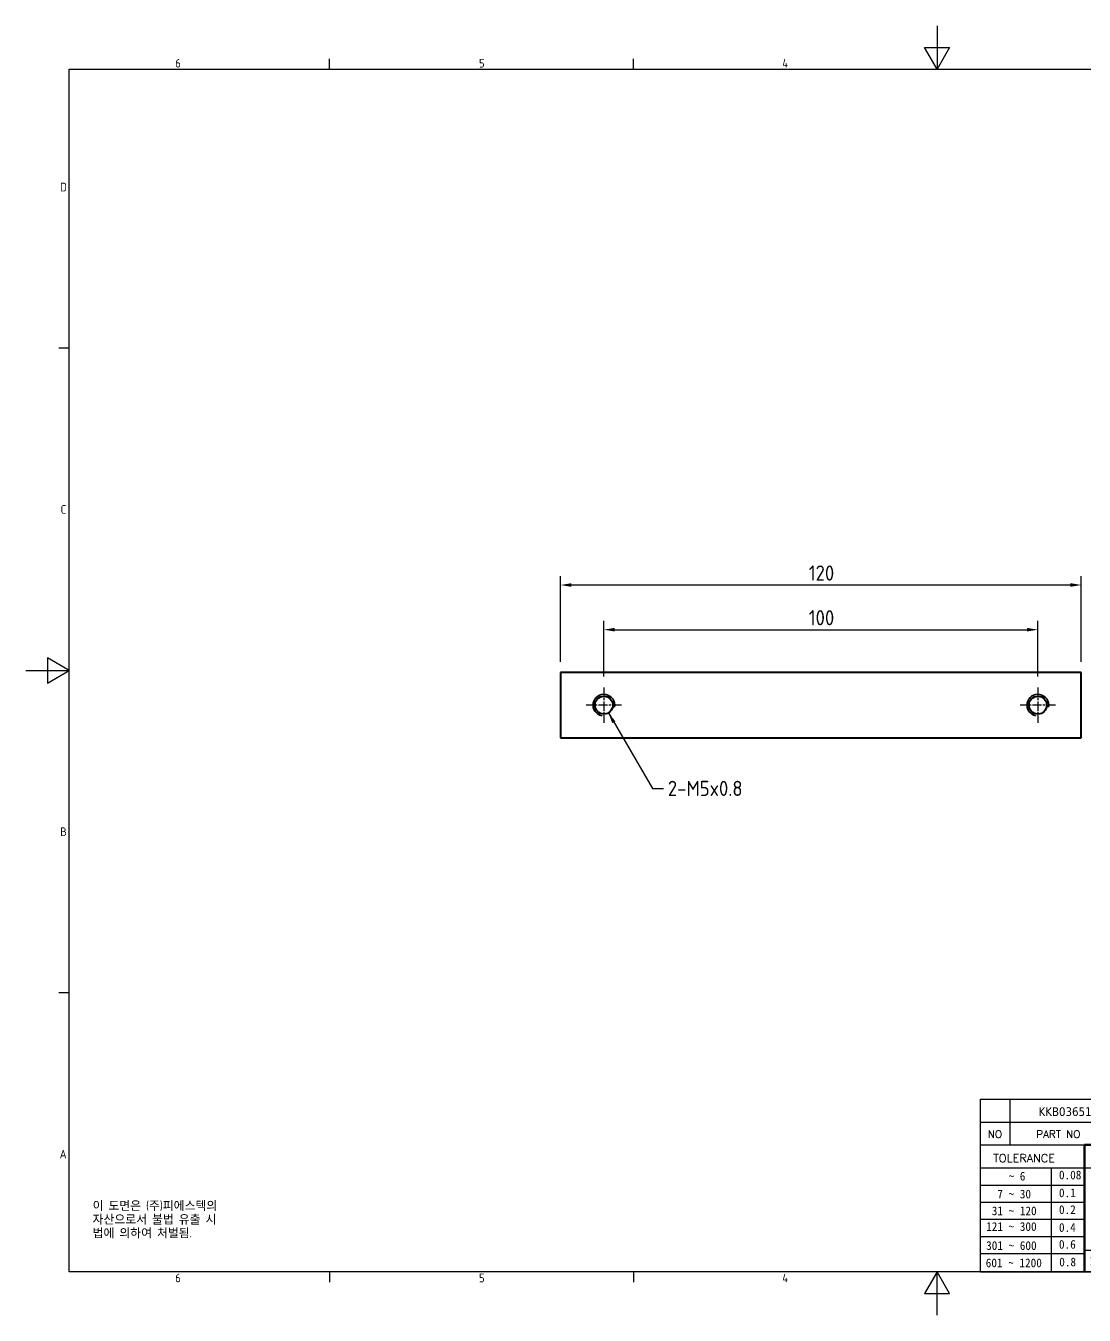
# Model space of a CAD drawing. Header units: millimetres. Extents: x 0 to 420, y 0 to 297.
# Drawn here: x 0 to 243.9, y 0 to 297 of the extents above; entities that cross this region are included whole.
import ezdxf
from ezdxf.enums import TextEntityAlignment as Align

# ---------------------------------------------------------------- set-up
doc = ezdxf.new("R2010")
doc.units = ezdxf.units.MM
doc.linetypes.add('CHAIN', pattern=[0.35429999999999995, 0.2362, -0.0295, 0.0591, -0.0295])
doc.layers.get('0').update_dxf_attribs({"color": 3, "lineweight": 25})
for name, color, linetype, lineweight in [('가시적인 것(ISO)', 3, 'Continuous', 40), ('가시적인 좁은 것(ISO)', 3, 'Continuous', 35), ('경계(ISO)', 7, 'Continuous', 25), ('기호(ISO)', 5, 'Continuous', 25), ('제목(ISO)', 5, 'Continuous', 50), ('중심 표식(ISO)', 1, 'Continuous', 25), ('치수(ISO)', 2, 'Continuous', 25), ('해치(ISO)', 7, 'Continuous', 18)]:
    doc.layers.add(name, color=color, linetype=linetype, lineweight=lineweight)
doc.styles.add('HAN_291', font='')
doc.styles.add('HAN_370', font='', dxfattribs={"width": 2})
doc.styles.add('RC_284', font='ROMANC.shx')
doc.styles.add('RC_287', font='ROMANC.shx')
doc.styles.add('RC_292', font='ROMANC.shx')
doc.styles.add('ROMANT_294', font='romant.shx')
doc.styles.add('문자 텍스트_PSTEK_POSCO', font='isocp.shx')
doc.styles.add('치수 텍스트_PSTEK_POSCO', font='isocp.shx')
doc.styles.add('텍스트 스타일198', font='tahoma.ttf')
doc.styles.add('텍스트 스타일333', font='ROMANC.shx', dxfattribs={"width": 0.800000011920929})
doc.styles.get('HAN_291').set_extended_font_data('GulimChe')
doc.styles.get('HAN_370').set_extended_font_data('GulimChe')
doc.dimstyles.new('치수_PSTEK_POSCO', dxfattribs={"dimtxt": 3.5, "dimasz": 2.5, "dimexe": 2, "dimexo": 2.5, "dimgap": 1, "dimtad": 1, "dimrnd": 1e-08, "dimdsep": 46, "dimtxsty": '치수 텍스트_PSTEK_POSCO', "dimcen": 0.09, "dimdle": 10, "dimclrd": 7, "dimclre": 7, "dimclrt": 2, "dimadec": 1, "dimazin": 2, "dimtfac": 1, "dimtmove": 0, "dimatfit": 3, "dimfxl": 0, "dimtolj": 1, "dimlwd": -1, "dimlwe": -1, "dimarcsym": 0})
doc.dimstyles.new('치수_PSTEK_POSCO$7', dxfattribs={"dimtxt": 3.5, "dimasz": 2.5, "dimexe": 2, "dimexo": 2.5, "dimgap": 1, "dimtad": 1, "dimrnd": 1e-08, "dimdsep": 46, "dimtxsty": '치수 텍스트_PSTEK_POSCO', "dimcen": 0.09, "dimdle": 10, "dimclrd": 7, "dimclre": 7, "dimclrt": 2, "dimadec": 1, "dimazin": 2, "dimtfac": 1, "dimtmove": 0, "dimatfit": 3, "dimfxl": 0, "dimtolj": 1, "dimlwd": -1, "dimlwe": -1, "dimarcsym": 0})

# ---------------------------------------------------------------- blocks, each defined once
blk = doc.blocks.new('경계 Default Border')
at = {"layer": '경계(ISO)'}
for p, q in [((70, 287.0000076293945), (70, 289.4000053405762)), ((140, 287.0000076293945), (140, 289.4000053405762)), ((10, 222.7499961853027), (7.599999904632568, 222.7499961853027)), ((10, 74.25000190734863), (7.599999904632568, 74.25000190734863)), ((70, 10), (70, 7.599999904632568)), ((140, 10), (140, 7.599999904632568))]:
    blk.add_line(p, q, dxfattribs=at)
at = {"layer": '경계(ISO)', "flags": 128}
for points in [[(210, 297.0000076293945), (210, 287.0000076293945), (207.1132469177246, 292.0000076293945), (212.8867530822754, 292.0000076293945), (210, 287.0000076293945)], [(10, 10), (10, 287.0000076293945), (410, 287.0000076293945), (410, 10), (10, 10)], [(0, 148.5000038146973), (10, 148.5000038146973), (5, 151.3867473602295), (5, 145.6132507324219), (10, 148.5000038146973)], [(210, 0), (210, 10), (207.1132469177246, 5), (212.8867530822754, 5), (210, 10)]]:
    blk.add_lwpolyline(points, dxfattribs=at)
at = {"layer": '경계(ISO)', "color": 2, "char_height": 2.000000029802322, "attachment_point": 7, "style": '문자 텍스트_PSTEK_POSCO'}
for s, insert in [('6', (34.42969299337596, 287.3809296778403)), ('5', (104.429692993376, 287.3809296778403)), ('4', (174.3156467487881, 287.4)), ('D', (7.918846742126641, 258.8559296629392)), ('C', (8.029692978474793, 184.6059296629392)), ('B', (7.918846742126641, 110.3559296629392)), ('A', (7.809600509898342, 36.12023240455892)), ('6', (34.42969299337596, 7.580929648038)), ('5', (104.429692993376, 7.580929648038)), ('4', (174.3156467487881, 7.599999970197677))]:
    blk.add_mtext(s, dxfattribs=dict(at, insert=insert))
blk = doc.blocks.new('제목 블록 PSTEK')
for color, points in [(252, [(317.2195697678507, 17.0593801673321), (322.0326348870767, 21.62682475217465), (322.2781991042243, 21.94392121864296), (317.0471853425802, 16.97985676345368), (318.7512090904202, 16.1899260703855), (316.0018030350395, 12.71868385740789), (316.3356552234328, 13.00206718743325), (318.9235935156908, 16.2694494742633)]), (5, [(321.6183518841322, 17.4193704504104), (319.5281351041078, 18.24969419629727), (322.4505835294948, 22.02344462252142), (317.2195697678507, 17.0593801673321), (318.9235935156908, 16.2694494742633), (316.1741874603099, 12.79820726128571)]), (1, [(324.4839107253602, 19.60711530335299), (325.2419748254881, 19.60711530335299), (325.2419748254881, 20.25857663940324), (321.2266040451076, 20.25857663940324), (321.2266040451076, 19.60711530335299), (321.9846681452406, 19.60711530335299), (321.9846681452406, 15.3430047401139), (324.4839107253602, 15.3430047401139)]), (252, [(321.9846681452406, 19.60711530335299), (321.4042753185749, 19.60711530335299), (321.4042753185749, 19.45905590879572), (321.9846681452406, 19.45905590879572)]), (252, [(324.6615819988275, 19.45905590879572), (325.4196460989604, 19.45905590879572), (325.4196460989604, 20.11051724484596), (325.2419748254881, 20.11051724484596), (325.2419748254881, 19.60711530335299), (324.4839107253602, 19.60711530335299), (324.4839107253602, 15.3430047401139), (322.1623394187076, 15.3430047401139), (322.1623394187076, 15.19494534555726), (324.6615819988275, 15.19494534555726)]), (1, [(329.2277337269622, 20.25857663940324), (325.65654113025, 20.25857663940324), (325.65654113025, 15.3430047401139), (329.3580259941756, 15.3430047401139), (329.3580259941756, 15.9944660761648), (328.1137701654877, 15.9944660761648), (328.1137701654877, 17.56360607323003), (329.2277337269622, 17.56360607323003), (329.2277337269622, 18.25543873810179), (328.1137701654877, 18.25543873810179), (328.1137701654877, 19.60711530335299), (329.2277337269622, 19.60711530335299)]), (252, [(328.2914414389548, 19.45905590879572), (329.4054050004294, 19.45905590879572), (329.4054050004294, 20.11051724484596), (329.2277337269622, 20.11051724484596), (329.2277337269622, 19.60711530335299), (328.1137701654877, 19.60711530335299), (328.1137701654877, 18.25543873810179), (328.2914414389548, 18.25543873810179)]), (252, [(328.2914414389548, 17.41554667867274), (329.4054050004294, 17.41554667867274), (329.4054050004294, 18.10737934354514), (329.2277337269622, 18.10737934354514), (329.2277337269622, 17.56360607323003), (328.1137701654877, 17.56360607323003), (328.1137701654877, 15.9944660761648), (328.2914414389548, 15.9944660761648)]), (1, [(332.3312149849806, 20.25857663940324), (329.8592894925411, 20.25857663940324), (329.8592894925411, 15.3430047401139), (332.3312149849806, 15.3430047401139), (332.3312149849806, 17.4318630164523), (333.0701931098801, 15.3430047401139), (335.4855464857051, 15.3430047401139), (334.2514536401189, 19.30614745124769), (335.4379594596742, 20.25857663940324), (334.3071782107978, 20.25857663940324), (332.3312149849806, 18.99741471888304)]), (252, [(332.5088862584528, 20.1105172448466), (332.3312149849806, 20.1105172448466), (332.3312149849806, 18.99741471888368), (332.5088862584528, 19.11081371413894)]), (252, [(335.6156307331414, 20.11051724484596), (335.2535118015555, 20.11051724484596), (334.2514536401189, 19.30614745124769), (335.4855464857051, 15.3430047401139), (333.1954852176545, 15.3430047401139), (333.2478643833523, 15.19494534555726), (335.6632177591723, 15.19494534555726), (334.4291249135862, 19.15808805669106)]), (252, [(329.5356972676428, 15.8464066816075), (329.3580259941756, 15.8464066816075), (329.3580259941756, 15.3430047401139), (325.8342124037171, 15.3430047401139), (325.8342124037171, 15.19494534555726), (329.5356972676428, 15.19494534555726)]), (252, [(332.5088862584528, 16.92964231796647), (332.3312149849806, 17.43186301645164), (332.3312149849806, 15.3430047401139), (330.0369607660135, 15.3430047401139), (330.0369607660135, 15.19494534555726), (332.5088862584528, 15.19494534555726)])]:
    blk.add_hatch(color=color).paths.add_polyline_path(points)
h = blk.add_hatch(color=1)
edge = h.paths.add_edge_path(flags=0)
edge.add_line((314.2242174273352, 19.60711530335299), (314.2242174273352, 17.00126995915134))
edge.add_line((314.2242174273352, 17.00126995915134), (314.3485873187598, 17.00126995915134))
edge.add_arc((314.3485873187598, 17.6527312952023), 0.6514613360509371, 270, 360)
edge.add_line((315.0000486548106, 17.6527312952023), (315.0000486548106, 18.95565396730211))
edge.add_arc((314.3485873187598, 18.95565396730212), 0.6514613360508712, 0, 90)
edge.add_line((314.3485873187598, 19.60711530335299), (314.2242174273352, 19.60711530335299))
edge = h.paths.add_edge_path()
edge.add_arc((314.9847713324306, 18.28938669179658), 1.969189947606664, 269.9999999999959, 450)
edge.add_line((314.9847713324306, 20.25857663940318), (311.7664314776902, 20.25857663940324))
edge.add_line((311.7664314776902, 20.25857663940324), (311.7664314776902, 15.3430047401139))
edge.add_line((311.7664314776902, 15.3430047401139), (314.2242174273352, 15.3430047401139))
edge.add_line((314.2242174273352, 15.3430047401139), (314.2242174273352, 16.32019674418991))
edge.add_line((314.2242174273352, 16.32019674418991), (314.9847713324307, 16.32019674418991))
h = blk.add_hatch(color=252)
edge = h.paths.add_edge_path()
edge.add_arc((314.9847713324309, 18.28938669179657), 1.969189947606666, 270, 406.8278729790604)
edge.add_arc((315.1624426058984, 18.1413272972396), 1.969189947606962, -90, 53.560984836317004, ccw=False)
edge.add_line((315.1624426058984, 16.17213734963263), (314.4018887008024, 16.17213734963263))
edge.add_line((314.4018887008024, 16.17213734963263), (314.4018887008024, 15.19494534555726))
edge.add_line((314.4018887008024, 15.19494534555726), (311.9441027511573, 15.19494534555726))
edge.add_line((311.9441027511573, 15.19494534555726), (311.9441027511573, 15.3430047401139))
edge.add_line((311.9441027511573, 15.3430047401139), (314.2242174273352, 15.3430047401139))
edge.add_line((314.2242174273352, 15.3430047401139), (314.2242174273352, 16.32019674418991))
edge.add_line((314.2242174273352, 16.32019674418991), (314.9847713324309, 16.32019674418991))
h = blk.add_hatch(color=252)
edge = h.paths.add_edge_path()
edge.add_line((314.4018887008024, 19.45905590879572), (314.5262585922315, 19.45905590879572))
edge.add_arc((314.5262585922314, 18.80759457274939), 0.6514613360463194, 60.4189348879147, 90.00000000000318, ccw=False)
edge.add_arc((314.3485873187602, 18.95565396730057), 0.6514613360524251, 39.96992292766206, 90.00000000009999)
edge.add_line((314.3485873187591, 19.60711530335307), (314.2242174273352, 19.60711530335298))
edge.add_line((314.2242174273352, 19.60711530335299), (314.2242174273352, 17.00126995915134))
edge.add_line((314.2242174273352, 17.00126995915134), (314.3485873187591, 17.00126995915134))
edge.add_arc((314.3485873187568, 17.652731295233), 0.6514613360816299, 270.0000000002, 274.6930825552478)
edge.add_line((314.4018887008024, 17.0034541317032), (314.4018887008024, 19.45905590879572))
at = {"layer": '해치(ISO)', "true_color": 0x27d1fc}
h = blk.add_hatch(color=140, dxfattribs=at)
edge = h.paths.add_edge_path()
edge.add_ellipse((330.3660919371412, 20.15576403068321), major_axis=(9.100907360794343, 0), ratio=0.4069904968023172, start_angle=301.3098473703837, end_angle=507.7436900681698)
edge.add_ellipse((331.5340919371412, 20.4634168429492), major_axis=(-9.82350664112931, 0), ratio=0.3942600559756514, start_angle=111.51207141178469, end_angle=334.47025347086895, ccw=False)
edge.add_line((335.1363447531188, 16.8601935978785), (335.0955236905705, 16.99119398620872))
at = {"color": 180}
for p, q in [((182.475792979055, 11.79100474011392), (182.4757929790549, 51.56524660363496)), ((182.4757929790549, 51.56524660363496), (372.4757929537551, 51.56524660363496)), ((189.2651435055721, 51.56524660363496), (189.2651435055722, 41.00524660363494)), ((215.2152739891528, 41.00524660363494), (215.2152739891528, 51.56524660363496)), ((280.8758854511282, 51.56524660363496), (280.8758854511282, 41.00524660363494)), ((310.0881549537552, 51.56524660363496), (310.0881549537553, 41.00524660363494)), ((316.9044520275131, 51.56524660363496), (316.9044520275127, 41.00524660363494)), ((338.4566026226726, 51.56524660363496), (338.4566026226727, 41.00524660363494)), ((372.4757929537551, 51.56524660363496), (372.4757929537551, 11.79100474011389)), ((182.475792979055, 46.2852466036349), (372.4757929537551, 46.28524660363492)), ((182.475792979055, 41.00524660363493), (206.451475290024, 41.00524660363493)), ((222.9401812389276, 11.79100474011392), (222.9401812389276, 41.00524660363494)), ((239.4288871878316, 11.79100474011392), (239.4288871878316, 41.00524660363494)), ((255.9175931367356, 11.79100474011392), (255.9175931367356, 41.00524660363494)), ((268.6918866058747, 41.00524660363494), (268.6918866058747, 30.44524660363498)), ((280.8758854511282, 41.00524660363494), (280.8758854511282, 25.16524660363502)), ((310.088154953755, 41.00524660363494), (310.088154953755, 11.79100474011392)), ((182.475792979055, 35.72524660363497), (206.451475290024, 35.72524660363497)), ((198.8621818849491, 12.02524660363491), (198.8621818849491, 35.72524660363497)), ((206.451475290024, 35.72524660363497), (372.4757929537551, 35.72524660363497)), ((182.475792979055, 31.77524660363492), (206.451475290024, 31.77524660363492)), ((255.917593136736, 30.44524660363498), (372.4757929537552, 30.44524660363501)), ((182.475792979055, 27.82524660363487), (206.451475290024, 27.82524660363487)), ((182.475792979055, 23.87524660363505), (206.451475290024, 23.87524660363505)), ((255.9175931367359, 25.16524660363502), (372.4757929537552, 25.165246603635)), ((268.6918866058744, 25.16524660363502), (268.6918866058744, 11.79100474011392)), ((182.475792979055, 19.92524660363478), (206.451475290024, 19.92524660363478)), ((255.9175931367359, 19.88524660363481), (310.0881549537553, 19.88524660363481)), ((182.475792979055, 15.97524660363496), (206.451475290024, 15.97524660363496)), ((206.451475290024, 16.74100474011396), (255.9175931367359, 16.74100474011396)), ((182.475792979055, 11.79100474011392), (372.4757929537551, 11.79100474011389))]:
    blk.add_line(p, q, dxfattribs=at)
at = {"color": 7, "lineweight": 50}
for p, q in [((206.4514752900237, 11.79100474011392), (206.4514752900237, 41.00524660363494)), ((206.451475290024, 41.00524660363494), (372.4757929537551, 41.00524660363496))]:
    blk.add_line(p, q, dxfattribs=at)
at = {"color": 7}
for p, q in [((322.2781991042243, 21.94392121864296), (317.0471853425802, 16.97985676345368)), ((322.4505835294948, 22.02344462252142), (317.2195697678507, 17.0593801673321)), ((317.2195697678507, 17.0593801673321), (322.0326348870767, 21.62682475217465)), ((319.5281351041078, 18.24969419629727), (322.4505835294948, 22.02344462252142)), ((322.0326348870767, 21.62682475217465), (322.2781991042243, 21.94392121864296)), ((311.7664314776902, 20.25900474011391), (311.7664314776902, 15.34300474011391)), ((314.9847713324309, 20.25857663940324), (311.7664314776902, 20.25857663940324)), ((314.9847713324309, 20.25857663940324), (311.7664314776902, 20.25857663940324)), ((311.7664314776902, 20.25857663940324), (311.7664314776902, 15.3430047401139)), ((314.2242174273352, 17.00126995915134), (314.2242174273352, 19.60711530335299)), ((314.2242174273352, 19.60711530335299), (314.3485873187591, 19.60711530335299)), ((314.3485873187591, 19.60711530335299), (314.2242174273352, 19.60711530335299)), ((314.2242174273352, 19.60711530335299), (314.2242174273352, 17.00126995915134)), ((314.2242174273352, 17.00126995915134), (314.2242174273352, 19.60711530335299)), ((314.2242174273352, 19.60711530335299), (314.3485873187591, 19.60711530335299)), ((314.4018887008024, 19.45905590879572), (314.5262585922314, 19.45905590879572)), ((314.4018887008024, 17.0034541317032), (314.4018887008024, 19.45905590879572)), ((315.0000486548106, 18.95565396730275), (315.0000486548106, 17.65273129520161)), ((315.0000486548106, 18.95565396730275), (315.0000486548106, 17.65273129520161)), ((321.6183518841322, 17.4193704504104), (319.5281351041078, 18.24969419629727)), ((325.2419748254881, 20.25857663940324), (321.2266040451076, 20.25857663940324)), ((321.2266040451076, 20.25857663940324), (321.2266040451076, 19.60711530335299)), ((325.2419748254881, 20.25857663940324), (321.2266040451076, 20.25857663940324)), ((321.2266040451076, 20.25857663940324), (321.2266040451076, 19.60711530335299)), ((321.2266040451076, 19.60711530335299), (321.9846681452406, 19.60711530335299)), ((321.2266040451076, 19.60711530335299), (321.9846681452406, 19.60711530335299)), ((321.4042753185749, 19.60711530335299), (321.4042753185749, 19.45905590879572)), ((321.9846681452406, 19.60711530335299), (321.4042753185749, 19.60711530335299)), ((321.4042753185749, 19.45905590879572), (321.9846681452406, 19.45905590879572)), ((321.9846681452406, 19.60711530335299), (321.9846681452406, 15.3430047401139)), ((321.9846681452406, 19.45905590879572), (321.9846681452406, 19.60711530335299)), ((321.9846681452406, 19.60711530335299), (321.9846681452406, 15.3430047401139)), ((324.4839107253602, 19.60711530335299), (325.2419748254881, 19.60711530335299)), ((324.4839107253602, 15.3430047401139), (324.4839107253602, 19.60711530335299)), ((325.2419748254881, 19.60711530335299), (324.4839107253602, 19.60711530335299)), ((324.4839107253602, 19.60711530335299), (324.4839107253602, 15.3430047401139)), ((324.4839107253602, 19.60711530335299), (325.2419748254881, 19.60711530335299)), ((324.4839107253602, 15.3430047401139), (324.4839107253602, 19.60711530335299)), ((324.6615819988275, 19.45905590879572), (325.4196460989604, 19.45905590879572)), ((324.6615819988275, 15.19494534555726), (324.6615819988275, 19.45905590879572)), ((325.2419748254881, 19.60711530335299), (325.2419748254881, 20.25857663940324)), ((325.2419748254881, 19.60711530335299), (325.2419748254881, 20.25857663940324)), ((325.4196460989604, 20.11051724484596), (325.2419748254881, 20.11051724484596)), ((325.2419748254881, 20.11051724484596), (325.2419748254881, 19.60711530335299)), ((325.4196460989604, 19.45905590879572), (325.4196460989604, 20.11051724484596)), ((329.2277337269622, 20.25857663940324), (325.65654113025, 20.25857663940324)), ((325.65654113025, 20.25857663940324), (325.65654113025, 15.3430047401139)), ((325.65654113025, 20.25857663940324), (325.65654113025, 15.3430047401139)), ((329.2277337269622, 20.25857663940324), (325.65654113025, 20.25857663940324)), ((328.1137701654877, 18.25543873810179), (328.1137701654877, 19.60711530335299)), ((328.1137701654877, 19.60711530335299), (329.2277337269622, 19.60711530335299)), ((329.2277337269622, 19.60711530335299), (328.1137701654877, 19.60711530335299)), ((328.1137701654877, 19.60711530335299), (328.1137701654877, 18.25543873810179)), ((328.1137701654877, 18.25543873810179), (328.1137701654877, 19.60711530335299)), ((328.1137701654877, 19.60711530335299), (329.2277337269622, 19.60711530335299)), ((329.2277337269622, 18.25543873810179), (328.1137701654877, 18.25543873810179)), ((328.1137701654877, 18.25543873810179), (328.2914414389548, 18.25543873810179)), ((329.2277337269622, 18.25543873810179), (328.1137701654877, 18.25543873810179)), ((328.2914414389548, 18.25543873810179), (328.2914414389548, 19.45905590879572)), ((328.2914414389548, 19.45905590879572), (329.4054050004294, 19.45905590879572)), ((329.2277337269622, 19.60711530335299), (329.2277337269622, 20.25857663940324)), ((329.2277337269622, 19.60711530335299), (329.2277337269622, 20.25857663940324)), ((329.4054050004294, 20.11051724484596), (329.2277337269622, 20.11051724484596)), ((329.2277337269622, 20.11051724484596), (329.2277337269622, 19.60711530335299)), ((329.2277337269622, 17.56360607323003), (329.2277337269622, 18.25543873810179)), ((329.2277337269622, 17.56360607323003), (329.2277337269622, 18.25543873810179)), ((329.4054050004294, 18.10737934354514), (329.2277337269622, 18.10737934354514)), ((329.2277337269622, 18.10737934354514), (329.2277337269622, 17.56360607323003)), ((329.4054050004294, 19.45905590879572), (329.4054050004294, 20.11051724484596)), ((329.4054050004294, 17.41554667867274), (329.4054050004294, 18.10737934354514)), ((332.3312149849806, 20.25857663940324), (329.8592894925411, 20.25857663940324)), ((329.8592894925411, 20.25857663940324), (329.8592894925411, 15.3430047401139)), ((329.8592894925411, 20.25857663940324), (329.8592894925411, 15.3430047401139)), ((332.3312149849806, 20.25857663940324), (329.8592894925411, 20.25857663940324)), ((334.3071782107978, 20.25857663940324), (332.3312149849806, 18.99741471888304)), ((332.3312149849806, 18.99741471888304), (332.3312149849806, 20.25857663940324)), ((334.3071782107978, 20.25857663940324), (332.3312149849806, 18.99741471888304)), ((332.3312149849806, 18.99741471888304), (332.3312149849806, 20.25857663940324)), ((332.5088862584528, 20.1105172448466), (332.3312149849806, 20.1105172448466)), ((332.3312149849806, 20.1105172448466), (332.3312149849806, 18.99741471888368)), ((332.3312149849806, 18.99741471888368), (332.5088862584528, 19.11081371413894)), ((332.5088862584528, 19.11081371413894), (332.5088862584528, 20.1105172448466)), ((334.2514536401189, 19.30614745124769), (335.4379594596742, 20.25857663940324)), ((334.2514536401189, 19.30614745124769), (335.4379594596742, 20.25857663940324)), ((335.2535118015555, 20.11051724484596), (334.2514536401189, 19.30614745124769)), ((335.4855464857051, 15.3430047401139), (334.2514536401189, 19.30614745124769)), ((334.2514536401189, 19.30614745124769), (335.4855464857051, 15.3430047401139)), ((335.4855464857051, 15.3430047401139), (334.2514536401189, 19.30614745124769)), ((335.4379594596742, 20.25857663940324), (334.3071782107978, 20.25857663940324)), ((335.4379594596742, 20.25857663940324), (334.3071782107978, 20.25857663940324)), ((334.4291249135862, 19.15808805669104), (335.6156307331414, 20.11051724484596)), ((335.6632177591723, 15.19494534555726), (334.4291249135862, 19.15808805669104)), ((335.6156307331414, 20.11051724484596), (335.2535118015555, 20.11051724484596)), ((311.7664314776902, 15.3430047401139), (314.2242174273352, 15.3430047401139)), ((311.7664314776902, 15.3430047401139), (314.2242174273352, 15.3430047401139)), ((314.2242174273352, 15.3430047401139), (311.9441027511573, 15.3430047401139)), ((311.9441027511573, 15.3430047401139), (311.9441027511573, 15.19494534555726)), ((311.9441027511573, 15.19494534555726), (314.4018887008024, 15.19494534555726)), ((314.3485873187591, 17.00126995915134), (314.2242174273352, 17.00126995915134)), ((314.2242174273352, 17.00126995915134), (314.3485873187591, 17.00126995915134)), ((314.3485873187591, 17.00126995915134), (314.2242174273352, 17.00126995915134)), ((314.2242174273352, 16.32019674418991), (314.9847713324309, 16.32019674418991)), ((314.2242174273352, 15.3430047401139), (314.2242174273352, 16.32019674418991)), ((314.9847713324309, 16.32019674418991), (314.2242174273352, 16.32019674418991)), ((314.2242174273352, 16.32019674418991), (314.2242174273352, 15.3430047401139)), ((314.2242174273352, 16.32019674418991), (314.9847713324309, 16.32019674418991)), ((314.2242174273352, 15.3430047401139), (314.2242174273352, 16.32019674418991)), ((314.4018887008024, 16.17213734963263), (315.162442605898, 16.17213734963263)), ((314.4018887008024, 15.19494534555726), (314.4018887008024, 16.17213734963263)), ((318.7512090904202, 16.1899260703855), (316.0018030350395, 12.71868385740789)), ((316.1741874603099, 12.79820726128571), (321.6183518841322, 17.4193704504104)), ((318.9235935156908, 16.2694494742633), (316.1741874603099, 12.79820726128571)), ((316.3356552234328, 13.00206718743325), (318.9235935156908, 16.2694494742633)), ((317.0471853425802, 16.97985676345368), (318.7512090904202, 16.1899260703855)), ((318.9235935156908, 16.2694494742633), (317.2195697678507, 17.0593801673321)), ((317.2195697678507, 17.0593801673321), (318.9235935156908, 16.2694494742633)), ((321.9846681452406, 15.3430047401139), (324.4839107253602, 15.3430047401139)), ((321.9846681452406, 15.3430047401139), (324.4839107253602, 15.3430047401139)), ((324.4839107253602, 15.3430047401139), (322.1623394187076, 15.3430047401139)), ((322.1623394187076, 15.3430047401139), (322.1623394187076, 15.19494534555726)), ((322.1623394187076, 15.19494534555726), (324.6615819988275, 15.19494534555726)), ((325.65654113025, 15.3430047401139), (329.3580259941756, 15.3430047401139)), ((325.65654113025, 15.3430047401139), (329.3580259941756, 15.3430047401139)), ((329.3580259941756, 15.3430047401139), (325.8342124037171, 15.3430047401139)), ((325.8342124037171, 15.3430047401139), (325.8342124037171, 15.19494534555726)), ((325.8342124037171, 15.19494534555726), (329.5356972676428, 15.19494534555726)), ((328.1137701654877, 17.56360607323003), (329.2277337269622, 17.56360607323003)), ((328.1137701654877, 15.9944660761648), (328.1137701654877, 17.56360607323003)), ((329.2277337269622, 17.56360607323003), (328.1137701654877, 17.56360607323003)), ((328.1137701654877, 17.56360607323003), (328.1137701654877, 15.9944660761648)), ((328.1137701654877, 17.56360607323003), (329.2277337269622, 17.56360607323003)), ((328.1137701654877, 15.9944660761648), (328.1137701654877, 17.56360607323003)), ((329.3580259941756, 15.9944660761648), (328.1137701654877, 15.9944660761648)), ((328.1137701654877, 15.9944660761648), (328.2914414389548, 15.9944660761648)), ((329.3580259941756, 15.9944660761648), (328.1137701654877, 15.9944660761648)), ((328.2914414389548, 15.9944660761648), (328.2914414389548, 17.41554667867274)), ((328.2914414389548, 17.41554667867274), (329.4054050004294, 17.41554667867274)), ((329.3580259941756, 15.3430047401139), (329.3580259941756, 15.9944660761648)), ((329.3580259941756, 15.3430047401139), (329.3580259941756, 15.9944660761648)), ((329.5356972676428, 15.8464066816075), (329.3580259941756, 15.8464066816075)), ((329.3580259941756, 15.8464066816075), (329.3580259941756, 15.3430047401139)), ((329.5356972676428, 15.19494534555726), (329.5356972676428, 15.8464066816075)), ((329.8592894925411, 15.3430047401139), (332.3312149849806, 15.3430047401139)), ((329.8592894925411, 15.3430047401139), (332.3312149849806, 15.3430047401139)), ((332.3312149849806, 15.3430047401139), (330.0369607660135, 15.3430047401139)), ((330.0369607660135, 15.3430047401139), (330.0369607660135, 15.19494534555726)), ((330.0369607660135, 15.19494534555726), (332.5088862584528, 15.19494534555726)), ((332.3312149849806, 17.4318630164523), (333.0701931098801, 15.3430047401139)), ((332.3312149849806, 15.3430047401139), (332.3312149849806, 17.4318630164523)), ((332.5088862584528, 16.92964231796647), (332.3312149849806, 17.43186301645164)), ((332.3312149849806, 17.43186301645164), (332.3312149849806, 15.3430047401139)), ((332.3312149849806, 17.4318630164523), (333.0701931098801, 15.3430047401139)), ((332.3312149849806, 15.3430047401139), (332.3312149849806, 17.4318630164523)), ((332.5088862584528, 15.19494534555726), (332.5088862584528, 16.92964231796647)), ((333.0701931098801, 15.3430047401139), (335.4855464857051, 15.3430047401139)), ((333.0701931098801, 15.3430047401139), (335.4855464857051, 15.3430047401139)), ((335.4855464857051, 15.3430047401139), (333.1954852176545, 15.3430047401139)), ((333.1954852176545, 15.3430047401139), (333.2478643833523, 15.19494534555726)), ((333.2478643833523, 15.19494534555726), (335.6632177591723, 15.19494534555726)), ((345.0447381189468, 17.50375595811051), (344.9867755289346, 17.689895936919)), ((316.0018030350395, 12.71868385740789), (316.3356552234328, 13.00206718743325))]:
    blk.add_line(p, q, dxfattribs=at)
at = {"color": 5}
for p, q in [((322.4505835294948, 22.02344462252142), (317.2195697678507, 17.0593801673321)), ((319.5281351041078, 18.24969419629727), (322.4505835294948, 22.02344462252142)), ((321.6183518841322, 17.4193704504104), (319.5281351041078, 18.24969419629727)), ((316.1741874603099, 12.79820726128571), (321.6183518841322, 17.4193704504104)), ((318.9235935156908, 16.2694494742633), (316.1741874603099, 12.79820726128571)), ((317.2195697678507, 17.0593801673321), (318.9235935156908, 16.2694494742633))]:
    blk.add_line(p, q, dxfattribs=at)
at = {"color": 1}
for p, q in [((314.9847713324309, 20.25857663940324), (311.7664314776902, 20.25857663940324)), ((311.7664314776902, 20.25857663940324), (311.7664314776902, 15.3430047401139)), ((314.2242174273352, 17.00126995915134), (314.2242174273352, 19.60711530335299)), ((314.2242174273352, 19.60711530335299), (314.3485873187591, 19.60711530335299)), ((315.0000486548106, 18.95565396730275), (315.0000486548106, 17.65273129520161)), ((325.2419748254881, 20.25857663940324), (321.2266040451076, 20.25857663940324)), ((321.2266040451076, 20.25857663940324), (321.2266040451076, 19.60711530335299)), ((321.2266040451076, 19.60711530335299), (321.9846681452406, 19.60711530335299)), ((321.9846681452406, 19.60711530335299), (321.9846681452406, 15.3430047401139)), ((324.4839107253602, 19.60711530335299), (325.2419748254881, 19.60711530335299)), ((324.4839107253602, 15.3430047401139), (324.4839107253602, 19.60711530335299)), ((325.2419748254881, 19.60711530335299), (325.2419748254881, 20.25857663940324)), ((329.2277337269622, 20.25857663940324), (325.65654113025, 20.25857663940324)), ((325.65654113025, 20.25857663940324), (325.65654113025, 15.3430047401139)), ((328.1137701654877, 18.25543873810179), (328.1137701654877, 19.60711530335299)), ((328.1137701654877, 19.60711530335299), (329.2277337269622, 19.60711530335299)), ((329.2277337269622, 18.25543873810179), (328.1137701654877, 18.25543873810179)), ((329.2277337269622, 19.60711530335299), (329.2277337269622, 20.25857663940324)), ((329.2277337269622, 17.56360607323003), (329.2277337269622, 18.25543873810179)), ((332.3312149849806, 20.25857663940324), (329.8592894925411, 20.25857663940324)), ((329.8592894925411, 20.25857663940324), (329.8592894925411, 15.3430047401139)), ((334.3071782107978, 20.25857663940324), (332.3312149849806, 18.99741471888304)), ((332.3312149849806, 18.99741471888304), (332.3312149849806, 20.25857663940324)), ((334.2514536401189, 19.30614745124769), (335.4379594596742, 20.25857663940324)), ((335.4855464857051, 15.3430047401139), (334.2514536401189, 19.30614745124769)), ((335.4379594596742, 20.25857663940324), (334.3071782107978, 20.25857663940324)), ((311.7664314776902, 15.3430047401139), (314.2242174273352, 15.3430047401139)), ((314.3485873187591, 17.00126995915134), (314.2242174273352, 17.00126995915134)), ((314.2242174273352, 16.32019674418991), (314.9847713324309, 16.32019674418991)), ((314.2242174273352, 15.3430047401139), (314.2242174273352, 16.32019674418991)), ((321.9846681452406, 15.3430047401139), (324.4839107253602, 15.3430047401139)), ((325.65654113025, 15.3430047401139), (329.3580259941756, 15.3430047401139)), ((328.1137701654877, 17.56360607323003), (329.2277337269622, 17.56360607323003)), ((328.1137701654877, 15.9944660761648), (328.1137701654877, 17.56360607323003)), ((329.3580259941756, 15.9944660761648), (328.1137701654877, 15.9944660761648)), ((329.3580259941756, 15.3430047401139), (329.3580259941756, 15.9944660761648)), ((329.8592894925411, 15.3430047401139), (332.3312149849806, 15.3430047401139)), ((332.3312149849806, 17.4318630164523), (333.0701931098801, 15.3430047401139)), ((332.3312149849806, 15.3430047401139), (332.3312149849806, 17.4318630164523)), ((333.0701931098801, 15.3430047401139), (335.4855464857051, 15.3430047401139))]:
    blk.add_line(p, q, dxfattribs=at)
at = {"color": 7}
for centre, radius, start, end in [((314.3485873187598, 18.95565396730211), 0.6514613360508712, 0, 90), ((314.3485873187602, 18.95565396730057), 0.6514613360524251, 39.96992292766117, 90), ((314.3485873187598, 18.95565396730212), 0.6514613360508712, 0, 90), ((314.5262585922314, 18.80759457274939), 0.6514613360463193, 60.41893488791137, 90), ((314.9847713324309, 18.28938669179658), 1.969189947606665, 270, 90), ((314.9847713324309, 18.28938669179658), 1.969189947606665, 270, 90), ((314.9847713324307, 18.2893866917965), 1.969189947606594, 270, 46.82787297909833), ((315.1624426058984, 18.1413272972396), 1.969189947606961, 270, 53.56098483636067), ((314.3485873187597, 17.65273129520228), 0.6514613360509381, 270, 0), ((314.3485873187598, 17.6527312952023), 0.6514613360509381, 270, 0), ((314.3485873187568, 17.652731295233), 0.6514613360816299, 270, 274.6930825552478)]:
    blk.add_arc(centre, radius, start, end, dxfattribs=at)
at = {"color": 1}
for centre, radius, start, end in [((314.3485873187598, 18.95565396730211), 0.6514613360508712, 0, 90), ((314.9847713324309, 18.28938669179657), 1.969189947606665, 270, 90), ((314.3485873187598, 17.6527312952023), 0.6514613360509381, 270, 0)]:
    blk.add_arc(centre, radius, start, end, dxfattribs=at)
at = {"layer": '제목(ISO)', "lineweight": 18}
blk.add_line((182.475792979055, 35.72500474011393), (182.475792979055, 11.79100474011392), dxfattribs=at)
at = {"layer": '제목(ISO)'}
for p, q in [((322.2781991042243, 21.94392121864296), (317.0471853425802, 16.97985676345368)), ((322.4505835294948, 22.02344462252142), (317.2195697678507, 17.0593801673321)), ((317.2195697678507, 17.0593801673321), (322.0326348870767, 21.62682475217465)), ((319.5281351041078, 18.24969419629727), (322.4505835294948, 22.02344462252142)), ((322.0326348870767, 21.62682475217465), (322.2781991042243, 21.94392121864296)), ((314.9847713324306, 20.25857663940324), (311.7664314776902, 20.25857663940324)), ((311.7664314776902, 20.25857663940324), (311.7664314776902, 15.3430047401139)), ((314.2242174273352, 17.00126995915134), (314.2242174273352, 19.60711530335299)), ((314.2242174273352, 19.60711530335299), (314.3485873187598, 19.60711530335299)), ((314.3485873187591, 19.60711530335299), (314.2242174273352, 19.60711530335299)), ((314.2242174273352, 19.60711530335299), (314.2242174273352, 17.00126995915134)), ((314.4018887008024, 19.45905590879572), (314.5262585922314, 19.45905590879572)), ((314.4018887008024, 17.0034541317032), (314.4018887008024, 19.45905590879572)), ((315.0000486548106, 18.95565396730211), (315.0000486548106, 17.6527312952023)), ((321.6183518841322, 17.4193704504104), (319.5281351041078, 18.24969419629727)), ((325.2419748254881, 20.25857663940324), (321.2266040451076, 20.25857663940324)), ((321.2266040451076, 20.25857663940324), (321.2266040451076, 19.60711530335299)), ((321.2266040451076, 19.60711530335299), (321.9846681452406, 19.60711530335299)), ((321.9846681452406, 19.60711530335299), (321.4042753185749, 19.60711530335299)), ((321.4042753185749, 19.60711530335299), (321.4042753185749, 19.45905590879572)), ((321.4042753185749, 19.45905590879572), (321.9846681452406, 19.45905590879572)), ((321.9846681452406, 19.60711530335299), (321.9846681452406, 15.3430047401139)), ((321.9846681452406, 19.45905590879572), (321.9846681452406, 19.60711530335299)), ((324.4839107253602, 19.60711530335299), (325.2419748254881, 19.60711530335299)), ((324.4839107253602, 15.3430047401139), (324.4839107253602, 19.60711530335299)), ((325.2419748254881, 19.60711530335299), (324.4839107253602, 19.60711530335299)), ((324.4839107253602, 19.60711530335299), (324.4839107253602, 15.3430047401139)), ((324.6615819988275, 19.45905590879572), (325.4196460989604, 19.45905590879572)), ((324.6615819988275, 15.19494534555726), (324.6615819988275, 19.45905590879572)), ((325.2419748254881, 19.60711530335299), (325.2419748254881, 20.25857663940324)), ((325.4196460989604, 20.11051724484596), (325.2419748254881, 20.11051724484596)), ((325.2419748254881, 20.11051724484596), (325.2419748254881, 19.60711530335299)), ((325.4196460989604, 19.45905590879572), (325.4196460989604, 20.11051724484596)), ((329.2277337269622, 20.25857663940324), (325.65654113025, 20.25857663940324)), ((325.65654113025, 20.25857663940324), (325.65654113025, 15.3430047401139)), ((328.1137701654877, 18.25543873810179), (328.1137701654877, 19.60711530335299)), ((328.1137701654877, 19.60711530335299), (329.2277337269622, 19.60711530335299)), ((329.2277337269622, 19.60711530335299), (328.1137701654877, 19.60711530335299)), ((328.1137701654877, 19.60711530335299), (328.1137701654877, 18.25543873810179)), ((329.2277337269622, 18.25543873810179), (328.1137701654877, 18.25543873810179)), ((328.1137701654877, 18.25543873810179), (328.2914414389548, 18.25543873810179)), ((328.2914414389548, 19.45905590879572), (329.4054050004294, 19.45905590879572)), ((328.2914414389548, 18.25543873810179), (328.2914414389548, 19.45905590879572)), ((329.2277337269622, 19.60711530335299), (329.2277337269622, 20.25857663940324)), ((329.4054050004294, 20.11051724484596), (329.2277337269622, 20.11051724484596)), ((329.2277337269622, 20.11051724484596), (329.2277337269622, 19.60711530335299)), ((329.2277337269622, 17.56360607323003), (329.2277337269622, 18.25543873810179)), ((329.4054050004294, 18.10737934354514), (329.2277337269622, 18.10737934354514)), ((329.2277337269622, 18.10737934354514), (329.2277337269622, 17.56360607323003)), ((329.4054050004294, 19.45905590879572), (329.4054050004294, 20.11051724484596)), ((329.4054050004294, 17.41554667867274), (329.4054050004294, 18.10737934354514)), ((332.3312149849806, 20.25857663940324), (329.8592894925411, 20.25857663940324)), ((329.8592894925411, 20.25857663940324), (329.8592894925411, 15.3430047401139)), ((334.3071782107978, 20.25857663940324), (332.3312149849806, 18.99741471888304)), ((332.3312149849806, 18.99741471888304), (332.3312149849806, 20.25857663940324)), ((332.5088862584528, 20.1105172448466), (332.3312149849806, 20.1105172448466)), ((332.3312149849806, 20.1105172448466), (332.3312149849806, 18.99741471888368)), ((332.3312149849806, 18.99741471888368), (332.5088862584528, 19.11081371413894)), ((332.5088862584528, 19.11081371413894), (332.5088862584528, 20.1105172448466)), ((334.2514536401189, 19.30614745124769), (335.4379594596742, 20.25857663940324)), ((335.2535118015555, 20.11051724484596), (334.2514536401189, 19.30614745124769)), ((335.4855464857051, 15.3430047401139), (334.2514536401189, 19.30614745124769)), ((334.2514536401189, 19.30614745124769), (335.4855464857051, 15.3430047401139)), ((335.4379594596742, 20.25857663940324), (334.3071782107978, 20.25857663940324)), ((334.4291249135862, 19.15808805669106), (335.6156307331414, 20.11051724484596)), ((335.6632177591723, 15.19494534555726), (334.4291249135862, 19.15808805669106)), ((335.6156307331414, 20.11051724484596), (335.2535118015555, 20.11051724484596)), ((311.7664314776902, 15.3430047401139), (314.2242174273352, 15.3430047401139)), ((314.2242174273352, 15.3430047401139), (311.9441027511573, 15.3430047401139)), ((311.9441027511573, 15.3430047401139), (311.9441027511573, 15.19494534555726)), ((311.9441027511573, 15.19494534555726), (314.4018887008024, 15.19494534555726)), ((314.3485873187598, 17.00126995915134), (314.2242174273352, 17.00126995915134)), ((314.2242174273352, 17.00126995915134), (314.3485873187591, 17.00126995915134)), ((314.2242174273352, 15.3430047401139), (314.2242174273352, 16.32019674418991)), ((314.2242174273352, 16.32019674418991), (314.9847713324307, 16.32019674418991)), ((314.9847713324309, 16.32019674418991), (314.2242174273352, 16.32019674418991)), ((314.2242174273352, 16.32019674418991), (314.2242174273352, 15.3430047401139)), ((314.4018887008024, 15.19494534555726), (314.4018887008024, 16.17213734963263)), ((314.4018887008024, 16.17213734963263), (315.1624426058984, 16.17213734963263)), ((318.7512090904202, 16.1899260703855), (316.0018030350395, 12.71868385740789)), ((316.1741874603099, 12.79820726128571), (321.6183518841322, 17.4193704504104)), ((318.9235935156908, 16.2694494742633), (316.1741874603099, 12.79820726128571)), ((316.3356552234328, 13.00206718743325), (318.9235935156908, 16.2694494742633)), ((317.0471853425802, 16.97985676345368), (318.7512090904202, 16.1899260703855)), ((317.2195697678507, 17.0593801673321), (318.9235935156908, 16.2694494742633)), ((318.9235935156908, 16.2694494742633), (317.2195697678507, 17.0593801673321)), ((321.9846681452406, 15.3430047401139), (324.4839107253602, 15.3430047401139)), ((324.4839107253602, 15.3430047401139), (322.1623394187076, 15.3430047401139)), ((322.1623394187076, 15.3430047401139), (322.1623394187076, 15.19494534555726)), ((322.1623394187076, 15.19494534555726), (324.6615819988275, 15.19494534555726)), ((325.65654113025, 15.3430047401139), (329.3580259941756, 15.3430047401139)), ((329.3580259941756, 15.3430047401139), (325.8342124037171, 15.3430047401139)), ((325.8342124037171, 15.3430047401139), (325.8342124037171, 15.19494534555726)), ((325.8342124037171, 15.19494534555726), (329.5356972676428, 15.19494534555726)), ((328.1137701654877, 15.9944660761648), (328.1137701654877, 17.56360607323003)), ((328.1137701654877, 17.56360607323003), (329.2277337269622, 17.56360607323003)), ((329.2277337269622, 17.56360607323003), (328.1137701654877, 17.56360607323003)), ((328.1137701654877, 17.56360607323003), (328.1137701654877, 15.9944660761648)), ((329.3580259941756, 15.9944660761648), (328.1137701654877, 15.9944660761648)), ((328.1137701654877, 15.9944660761648), (328.2914414389548, 15.9944660761648)), ((328.2914414389548, 17.41554667867274), (329.4054050004294, 17.41554667867274)), ((328.2914414389548, 15.9944660761648), (328.2914414389548, 17.41554667867274)), ((329.3580259941756, 15.3430047401139), (329.3580259941756, 15.9944660761648)), ((329.5356972676428, 15.8464066816075), (329.3580259941756, 15.8464066816075)), ((329.3580259941756, 15.8464066816075), (329.3580259941756, 15.3430047401139)), ((329.5356972676428, 15.19494534555726), (329.5356972676428, 15.8464066816075)), ((329.8592894925411, 15.3430047401139), (332.3312149849806, 15.3430047401139)), ((332.3312149849806, 15.3430047401139), (330.0369607660135, 15.3430047401139)), ((330.0369607660135, 15.3430047401139), (330.0369607660135, 15.19494534555726)), ((330.0369607660135, 15.19494534555726), (332.5088862584528, 15.19494534555726)), ((332.3312149849806, 15.3430047401139), (332.3312149849806, 17.4318630164523)), ((332.3312149849806, 17.4318630164523), (333.0701931098801, 15.3430047401139)), ((332.5088862584528, 16.92964231796647), (332.3312149849806, 17.43186301645164)), ((332.3312149849806, 17.43186301645164), (332.3312149849806, 15.3430047401139)), ((332.5088862584528, 15.19494534555726), (332.5088862584528, 16.92964231796647)), ((333.0701931098801, 15.3430047401139), (335.4855464857051, 15.3430047401139)), ((335.4855464857051, 15.3430047401139), (333.1954852176545, 15.3430047401139)), ((333.1954852176545, 15.3430047401139), (333.2478643833523, 15.19494534555726)), ((333.2478643833523, 15.19494534555726), (335.6632177591723, 15.19494534555726)), ((316.0018030350395, 12.71868385740789), (316.3356552234328, 13.00206718743325))]:
    blk.add_line(p, q, dxfattribs=at)
at = {"layer": '제목(ISO)', "color": 4}
blk.add_line((335.1363447531188, 16.8601935978785), (335.0955236905705, 16.99119398620872), dxfattribs=at)
at = {"layer": '제목(ISO)'}
for centre, radius, start, end in [((314.3485873187598, 18.95565396730212), 0.6514613360508712, 0, 90), ((314.3485873187602, 18.95565396730057), 0.6514613360524251, 39.96992292766117, 90), ((314.5262585922314, 18.80759457274939), 0.6514613360463193, 60.41893488791137, 90), ((314.9847713324306, 18.28938669179658), 1.969189947606664, 46.82787297909431, 90), ((314.9847713324307, 18.2893866917965), 1.969189947606594, 270, 46.82787297909833), ((314.9847713324309, 18.28938669179657), 1.969189947606666, 270, 46.8278729790603), ((315.1624426058984, 18.1413272972396), 1.969189947606962, 270, 53.56098483631701), ((314.3485873187598, 17.6527312952023), 0.6514613360509371, 270, 0), ((314.3485873187568, 17.652731295233), 0.6514613360816299, 270, 274.6930825552478)]:
    blk.add_arc(centre, radius, start, end, dxfattribs=at)
at = {"layer": '제목(ISO)', "color": 4}
for centre, major_axis, ratio, start_param, end_param in [((331.5340919371412, 20.4634168429492), (9.82350664112931, 0), 0.3942600559756514, 5.087845455444478, 8.97919982663645), ((330.3660919371412, 20.15576403068321), (9.100907360794343, 0), 0.4069904968023172, 5.258848905294775, 8.861799147915196)]:
    blk.add_ellipse(centre, major_axis=major_axis, ratio=ratio, start_param=start_param, end_param=end_param, dxfattribs=at)
at = {"color": 2}
for s, height, style, p in [('COLOR/FINISH', 1.742399930953979, 'RC_284', (317.7725341324144, 42.62317362549192)), ('NO', 1.742399930953979, 'RC_284', (184.135398793432, 42.62317362549192)), ('PART NO', 1.742399930953979, 'RC_284', (195.3359407378685, 42.62317362549192)), ('DESCRIPTION', 1.742399930953979, 'RC_284', (240.4025565652523, 42.62317362549192)), ("Q'TY", 1.742399930953979, 'RC_284', (310.1440786515383, 42.62317362549192)), ('REMARK', 1.742399930953979, 'RC_284', (348.346649953877, 42.62317362549192)), (' TOLERANCE', 1.899999976158142, 'RC_287', (184.0872874387979, 37.00893196870329)), ('DRAWN', 1.899999976158142, 'RC_287', (208.9766620976279, 37.00893196870329)), ('CHECKED', 1.899999976158142, 'RC_287', (223.6856844514997, 37.00893196870329)), ('APPROVED', 1.899999976158142, 'RC_287', (239.7795453577791, 37.00893196870329)), ('UNIT', 1.742399930953979, 'RC_284', (259.1652673287452, 37.34317362549218)), ('SCALE', 1.742399930953979, 'RC_284', (270.2934779252897, 37.34317362549218)), ('MODEL NAME', 2.178000062704086, 'RC_292', (284.096330289083, 37.25462520371384)), ('    ~ 6', 2.000000029802322, 'HAN_291', (183.7721304966814, 32.8176515608431)), ('0.08', 2.000000029802322, 'HAN_291', (200.5467345600617, 33.09873600004101)), ('mm', 1.742399930953979, 'RC_284', (259.6505418159997, 32.3543089683787)), ('PART NAME', 2.178000062704086, 'RC_292', (285.1416959765849, 32.03045329421792)), ('  7 ~ 30', 2.000000029802322, 'HAN_291', (183.7721304966814, 28.70538114822415)), ('0.1', 2.000000029802322, 'HAN_291', (200.5467345600617, 28.98646558742206)), (' 31 ~ 120', 2.000000029802322, 'HAN_291', (183.7721304966814, 24.82628181916237)), ('0.2', 2.000000029802322, 'HAN_291', (200.5467345600617, 25.10736625836028)), (' DWG NO.', 2.178000062704086, 'RC_292', (284.8124284083233, 26.75045329421772)), ('121 ~ 300', 2.000000029802322, 'HAN_291', (183.7721304966814, 21.21401206133254)), ('0.4', 2.000000029802322, 'HAN_291', (200.5467345600617, 20.99509650053045)), ('SIZE', 1.742399930953979, 'RC_284', (259.1652673287452, 21.69497768947366)), ('REFERENCE', 2.178000062704086, 'RC_292', (278.2741065029841, 21.43214925458022)), ('301 ~ 600', 2.000000029802322, 'HAN_291', (183.7721304966814, 16.83491273227077)), ('0.6', 2.000000029802322, 'HAN_291', (200.5467345600617, 17.11599717146868)), ('0.8', 2.000000029802322, 'HAN_291', (200.6097246063884, 13.05732192299702)), ('601 ~ 1200', 2.000000029802322, 'HAN_291', (183.6802025156883, 12.84759660881125))]:
    blk.add_text(s, height=height, dxfattribs=dict(at, style=style)).set_placement(p)
at = {"color": 2, "style": 'RC_284'}
blk.add_text('MATERIAL', height=1.742399930953979, dxfattribs=at).set_placement((295.4820202024417, 43.64524660363492), align=Align.MIDDLE_CENTER)
at = {"color": 7, "style": '텍스트 스타일333', "width": 0.7999999523162842}
blk.add_text('N/S', height=2.000000029802322, dxfattribs=at).set_placement((274.7838860285014, 33.08524660363496), align=Align.MIDDLE_CENTER)
at = {"color": 2, "style": '텍스트 스타일333', "width": 0.7999999523162842}
blk.add_text('3rd ANGLE PROJ.', height=2.000000029802322, dxfattribs=at).set_placement((256.8430306642954, 26.76148381654429))
at = {"color": 7, "style": 'ROMANT_294'}
for s, p in [('POWER', (342.82727231297, 20.97115304607566)), ('SYSTEM', (342.82727231297, 17.3284636719184)), ('TECHNOLOGY', (342.82727231297, 13.57194088644453))]:
    blk.add_text(s, height=2.700000107288361, dxfattribs=at).set_placement(p)
at = {"color": 7, "insert": (320.8519732224835, 14.21236326823155), "char_height": 1.400000005960464, "attachment_point": 1, "line_spacing_factor": 0.3319999873638153, "style": 'HAN_370'}
blk.add_mtext('\\fHY견고딕|b0|i0;\\H1.4000;피에스텍', dxfattribs=at)
at = {"layer": '제목(ISO)', "color": 7, "style": '텍스트 스타일198'}
for tag, p in [('부품_번호_001', (195.8461147530121, 47.68004260673702)), ('설명_001', (231.3270072649964, 48.15254984750509)), ('재질_001', (287.5148121100145, 48.155337874329)), ("3._Q'TY_001", (312.7528515031639, 47.92524658873381)), ('질량\\P3;_001', (350.3046145979153, 48.1643332325385)), ('1._MODEL_NAME_001', (328.2580745257211, 37.52172745615292)), ('제목_001', (337.2223155862142, 32.12933155161866)), ('설계자_001', (209.9396160013646, 25.23446884679021)), ('부품_번호_001', (334.505355006244, 26.8052465951949)), ('프로젝트_001', (274.8314846455048, 18.41820947118037)), ('작성_날짜_001', (207.6770236384131, 13.26600473167383)), ('시트_크기_001', (260.807090429518, 14.83812566343425)), ('프로젝트_002', (271.1228462158974, 14.99433023252886)), ('프로젝트_003', (274.7304760262731, 11.57045099387735))]:
    blk.add_attdef(tag, p, '', height=2.000000029802322, dxfattribs=at)
for tag, p in [('4._COLOR', (327.6805273250926, 48.92524660363493)), ('점검자', (231.1845342133799, 26.23312567187446)), ('엔지니어링_승인자', (247.673240162284, 26.23312567187446)), ('점검_날짜', (231.1845342133799, 14.26600474011394)), ('엔지니어링_승인_날짜', (247.6732401622839, 14.26600474011394))]:
    blk.add_attdef(tag, text='', height=2.000000029802322, dxfattribs=at).set_placement(p, align=Align.MIDDLE_CENTER)
blk = doc.blocks.new('*D22')
at = {"layer": 'Defpoints', "color": 0, "transparency": 16777216}
for p in [(233.2129545711043, 157.9020753522742), (133.2129545711043, 144.5841058794904), (233.2129545711043, 144.5841058794904)]:
    blk.add_point(p, dxfattribs=at)
at = {"layer": '치수(ISO)', "color": 7, "transparency": 16777216}
for p, q in [((133.2129545711043, 147.0841058794904), (133.2129545711043, 159.9020753522742)), ((135.7129545711043, 157.9020753522742), (230.7129545711043, 157.9020753522742)), ((233.2129545711043, 147.0841058794904), (233.2129545711043, 159.9020753522742))]:
    blk.add_line(p, q, dxfattribs=at)
for points in [[(135.7129545711043, 158.3187420189409), (135.7129545711043, 157.4854086856076), (133.2129545711043, 157.9020753522742)], [(230.7129545711043, 158.3187420189409), (230.7129545711043, 157.4854086856076), (233.2129545711043, 157.9020753522742)]]:
    blk.add_solid(points, dxfattribs=at)
at = {"layer": '치수(ISO)', "color": 2, "transparency": 16777216, "insert": (180.4115766183484, 160.6520753522742), "char_height": 3.5, "attachment_point": 4, "style": '치수 텍스트_PSTEK_POSCO'}
blk.add_mtext('\\A1;100', dxfattribs=at)
blk = doc.blocks.new('*D23')
at = {"layer": 'Defpoints', "color": 0, "transparency": 16777216}
for p in [(123.2129545711043, 168.1911388853756), (123.2129545711043, 148.0171058794903), (243.2129545711043, 148.0171058794903)]:
    blk.add_point(p, dxfattribs=at)
at = {"layer": '치수(ISO)', "color": 7, "transparency": 16777216}
for p, q in [((123.2129545711043, 150.5171058794903), (123.2129545711043, 170.1911388853756)), ((243.2129545711043, 150.5171058794903), (243.2129545711043, 170.1911388853756)), ((240.7129545711043, 168.1911388853756), (125.7129545711043, 168.1911388853756))]:
    blk.add_line(p, q, dxfattribs=at)
for points in [[(125.7129545711043, 168.6078055520422), (125.7129545711043, 167.7744722187089), (123.2129545711043, 168.1911388853756)], [(240.7129545711043, 168.6078055520422), (240.7129545711043, 167.7744722187089), (243.2129545711043, 168.1911388853756)]]:
    blk.add_solid(points, dxfattribs=at)
at = {"layer": '치수(ISO)', "color": 2, "transparency": 16777216, "insert": (180.4115766183484, 170.9414833735646), "char_height": 3.5, "attachment_point": 4, "style": '치수 텍스트_PSTEK_POSCO'}
blk.add_mtext('\\A1;120', dxfattribs=at)

msp = doc.modelspace()

# ---------------------------------------------------------------- linework, layer by layer
at = {"layer": '가시적인 것(ISO)'}
for p, q in [((123.2129545711043, 148.0171058794903), (123.2129545711043, 133.0171058794903)), ((243.2129545711043, 148.0171058794903), (123.2129545711043, 148.0171058794903)), ((243.2129545711043, 133.0171058794903), (243.2129545711043, 148.0171058794903)), ((123.2129545711043, 133.0171058794903), (243.2129545711043, 133.0171058794903))]:
    msp.add_line(p, q, dxfattribs=at)
for centre in [(133.2129545711043, 140.5171058794903), (233.2129545711043, 140.5171058794903)]:
    msp.add_circle(centre, 2.067, dxfattribs=at)
at = {"layer": '가시적인 좁은 것(ISO)'}
for centre, start, end in [((133.2129545711043, 140.5171058794903), 350.0000000000023, 259.9999999999513), ((233.2129545711043, 140.5171058794903), 350.0000000000019, 259.9999999999511)]:
    msp.add_arc(centre, 2.499999999999991, start, end, dxfattribs=at)
at = {"layer": '중심 표식(ISO)', "linetype": 'CHAIN', "ltscale": 9.038460731506348}
for p, q in [((133.2129545711043, 144.5841058794904), (133.2129545711043, 136.4501058794903)), ((233.2129545711043, 144.5841058794904), (233.2129545711043, 136.4501058794903)), ((137.2799545711044, 140.5171058794903), (129.1459545711043, 140.5171058794903)), ((237.2799545711044, 140.5171058794903), (229.1459545711043, 140.5171058794903))]:
    msp.add_line(p, q, dxfattribs=at)

# ---------------------------------------------------------------- block references
msp.add_blockref('경계 Default Border', (0, 0))
ref = msp.add_blockref('제목 블록 PSTEK', (37.52420704624484, -1.791004740113895))
ref.add_attrib('설계자_001', 'HKWAG', (247.4638230476094, 23.44346410667632), dxfattribs={"layer": '제목(ISO)', "color": 7, "height": 2.000000029802322, "style": '텍스트 스타일198'})
ref.add_attrib('프로젝트_001', '(AS)_무상_2021_컨버터', (312.3556916917496, 16.62720473106647), dxfattribs={"layer": '제목(ISO)', "color": 7, "height": 2.000000029802322, "style": '텍스트 스타일198'})
ref.add_attrib('시트_크기_001', 'A3', (298.3312974757628, 13.04712092332036), dxfattribs={"layer": '제목(ISO)', "color": 7, "height": 2.000000029802322, "style": '텍스트 스타일198'})
ref.add_attrib("3._Q'TY_001", '4', (350.2770585494087, 46.13424184861992), dxfattribs={"layer": '제목(ISO)', "color": 7, "height": 2.000000029802322, "style": '텍스트 스타일198'})
ref.add_attrib('작성_날짜_001', '2021-01-12', (245.201230684658, 11.47499999155994), dxfattribs={"layer": '제목(ISO)', "color": 7, "height": 2.000000029802322, "style": '텍스트 스타일198'})
ref.add_attrib('재질_001', '에폭시(옥색)', (325.0390191562594, 46.36433313421511), dxfattribs={"layer": '제목(ISO)', "color": 7, "height": 2.000000029802322, "style": '텍스트 스타일198'})
ref.add_attrib('부품_번호_001', 'KKB03651', (372.0295620524888, 25.014241855081), dxfattribs={"layer": '제목(ISO)', "color": 7, "height": 2.000000029802322, "style": '텍스트 스타일198'})
ref.add_attrib('1._MODEL_NAME_001', '85kW_85kV_1000mA', (365.7822815719659, 35.73072271603903), dxfattribs={"layer": '제목(ISO)', "color": 7, "height": 2.000000029802322, "style": '텍스트 스타일198'})
ref.add_attrib('질량\\P3;_001', '0.020 kg', (387.8288216441601, 46.3733284924246), dxfattribs={"layer": '제목(ISO)', "color": 7, "height": 2.000000029802322, "style": '텍스트 스타일198'})
ref.add_attrib('설명_001', '에폭시(옥색) t=10*15*120', (268.8512143112413, 46.36154510739119), dxfattribs={"layer": '제목(ISO)', "color": 7, "height": 2.000000029802322, "style": '텍스트 스타일198'})
ref.add_attrib('부품_번호_001', 'KKB03651', (233.3703217992569, 45.88903786662313), dxfattribs={"layer": '제목(ISO)', "color": 7, "height": 2.000000029802322, "style": '텍스트 스타일198'})
ref.add_attrib('제목_001', '절연물', (374.7465226324591, 30.33832681150476), dxfattribs={"layer": '제목(ISO)', "color": 7, "height": 2.000000029802322, "style": '텍스트 스타일198'})
ref.add_attrib('프로젝트_002', '_PSEP-8085KDE_NWL퍼시픽_', (308.6470532621422, 13.20332549241496), dxfattribs={"layer": '제목(ISO)', "color": 7, "height": 2.000000029802322, "style": '텍스트 스타일198'})
ref.add_attrib('프로젝트_003', '마이크로원_당진화력_2', (312.2546830725179, 9.779446253763457), dxfattribs={"layer": '제목(ISO)', "color": 7, "height": 2.000000029802322, "style": '텍스트 스타일198'})

# ---------------------------------------------------------------- texts
at = {"layer": '기호(ISO)', "color": 2, "insert": (147.9448896269674, 121.3413441084279), "char_height": 3.499999940395355, "width": 21.21842713356019, "attachment_point": 4, "line_spacing_factor": 0.612500011920929, "style": '치수 텍스트_PSTEK_POSCO'}
msp.add_mtext('{2-M5x0.8}', dxfattribs=at)
at = {"layer": '기호(ISO)', "color": 7, "insert": (15.39462540488438, 26.22827243992431), "char_height": 2.000000029802322, "width": 51.24013826054251, "attachment_point": 1, "line_spacing_factor": 0.9442214369773865, "style": '문자 텍스트_PSTEK_POSCO'}
msp.add_mtext('{이 도면은 (주)피에스텍의\\P자산으로서 불법 유출 시 \\P법에 의하여 처벌됨.}', dxfattribs=at)

# ---------------------------------------------------------------- dimensions: what is measured, and where the dimension line sits
at = {"layer": '치수(ISO)', "color": 7}
for base, p1, p2, picture, middle in [((123.2129545711043, 168.1911388853756), (243.2129545711043, 148.0171058794903), (123.2129545711043, 148.0171058794903), '*D23', (183.2129545711043, 168.1911388853756)), ((233.2129545711043, 157.9020753522742), (133.2129545711043, 144.5841058794904), (233.2129545711043, 144.5841058794904), '*D22', (183.2129545711043, 157.9020753522742))]:
    dim = msp.add_linear_dim(base=base, p1=p1, p2=p2, angle=180, dimstyle='치수_PSTEK_POSCO', override={"dimdec": 2, "dimtp": 0, "dimtm": -0, "dimtdec": 2, "dimtofl": 0, "dimatfit": 1}, dxfattribs=at)
    dim.commit()
    dim.dimension.update_dxf_attribs({"geometry": picture, "text_midpoint": middle, "dimtype": 160})

# ---------------------------------------------------------------- leaders
at = {"layer": '기호(ISO)', "color": 7, "annotation_type": 0, "has_hookline": 1, "hookline_direction": 0, "text_width": 17.93887764725864}
msp.add_leader([(134.2464545711047, 138.7270313698681), (144.4448896269674, 121.3413441084279), (146.9448896269674, 121.3413441084279)], dimstyle='치수_PSTEK_POSCO$7', override={"dimtad": 0}, dxfattribs=at)

doc.saveas('drawing.dxf')
